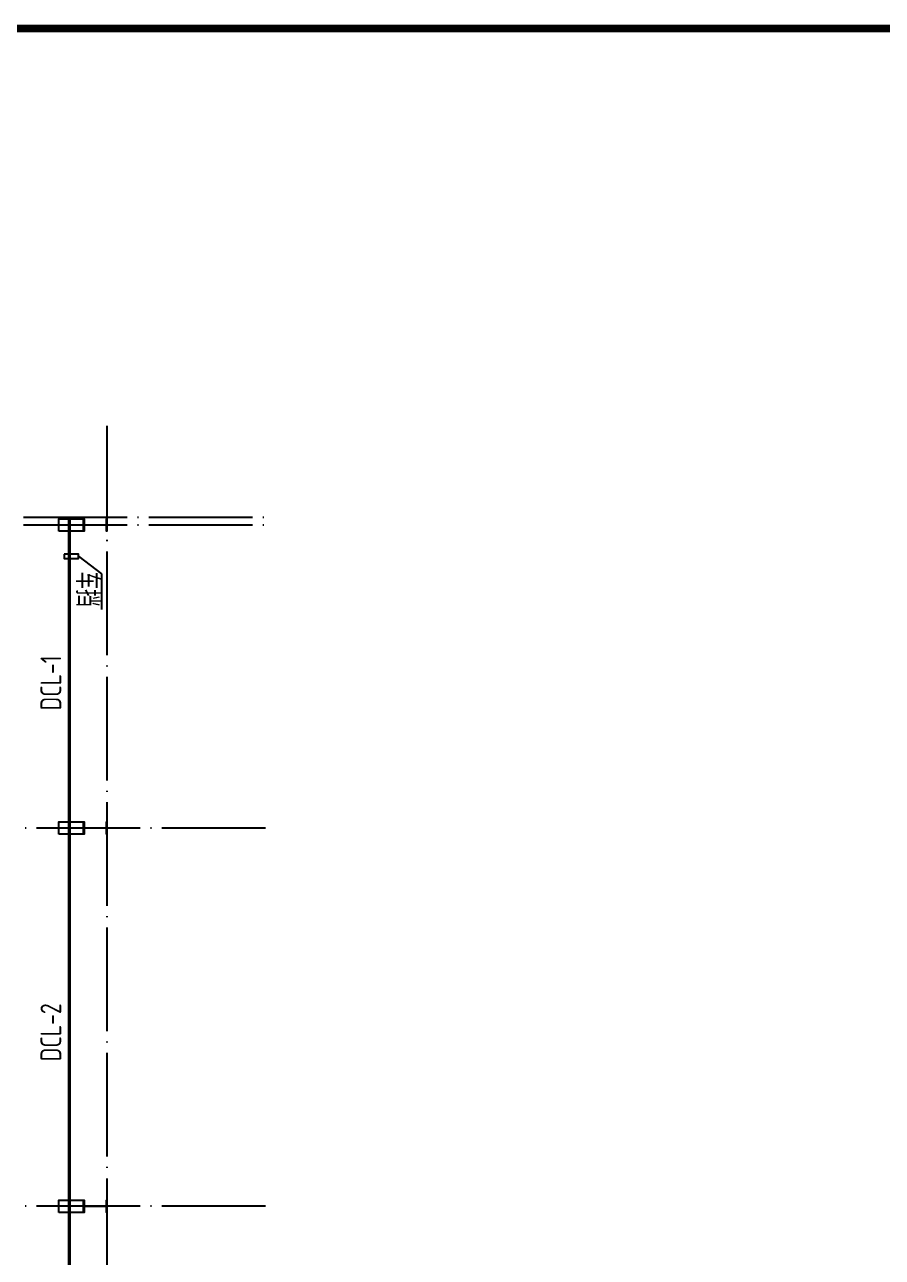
# Model space of a CAD drawing. Extents: x 69728788 to 149766163, y 20718153 to 43663798.
# Drawn here: x 74899459 to 74916014, y 21579594 to 21603384 of the extents above; entities that cross this region are included whole.
import ezdxf
from ezdxf.enums import TextEntityAlignment as Align

# ---------------------------------------------------------------- set-up
doc = ezdxf.new("R2010")
doc.units = 0
doc.header["$LTSCALE"] = 1000
doc.header["$MEASUREMENT"] = 0
doc.linetypes.add('8', pattern=[38, 30, -3, 2, -3])
doc.linetypes.add('DOTE', pattern=[2.42, 2, -0.2, 0.02, -0.2])
for name, color, linetype in [('DOTE', 251, 'DOTE'), ('PUB_TEXT', 7, 'CONTINUOUS'), ('PUB_TITLE', 4, 'CONTINUOUS'), ('R', 1, 'CONTINUOUS'), ('支撑', 4, 'CONTINUOUS'), ('轨道', 32, 'CONTINUOUS'), ('钢柱', 3, 'CONTINUOUS')]:
    doc.layers.add(name, color=color, linetype=linetype)
doc.layers.add('层1000', color=2, linetype='CONTINUOUS', lineweight=35)
doc.styles.add('TSSD_Rein', font='atssdeng.shx', dxfattribs={"width": 0.7, "bigfont": 'atssdchn.shx'})

msp = doc.modelspace()

# ---------------------------------------------------------------- linework, layer by layer
at = {"layer": 'DOTE', "color": 25, "linetype": 'DOTE'}
for p, q in [((74901046.8, 21595638.7), (74901046.8, 21563205.9)), ((74858297.1, 21593879.2), (74904107.6, 21593879.2)), ((74858297.1, 21593729.2), (74904107.6, 21593729.2)), ((74904107.6, 21587879.2), (74858297.1, 21587879.2)), ((74904107.6, 21580579.2), (74858297.1, 21580579.2))]:
    msp.add_line(p, q, dxfattribs=at)
at = {"layer": 'PUB_TITLE', "const_width": 150}
msp.add_lwpolyline([(74847218.9, 21543308.9), (74931068.9, 21543308.9), (74931068.9, 21603308.9), (74847218.9, 21603308.9)], close=True, dxfattribs=at)
at = {"layer": 'R'}
for p, q in [((74900506.2, 21593117.5), (74900945.6, 21592788.3)), ((74900945.6, 21592788.3), (74900945.6, 21592094.7))]:
    msp.add_line(p, q, dxfattribs=at)
msp.add_lwpolyline([(74900219.8, 21593167.2), (74900219.8, 21593078.4), (74900495.7, 21593078.4), (74900495.7, 21593167.2)], close=True, dxfattribs=at)
at = {"layer": '支撑', "linetype": '8', "ltscale": 100, "const_width": 60}
msp.add_lwpolyline([(74900323.1, 21566009.2), (74900321.8, 21593849.2)], dxfattribs=at)
at = {"layer": '轨道'}
for points in [[(74900121.8, 21593609.2), (74900121.8, 21593849.2), (74900596.8, 21593849.2), (74900596.8, 21593609.2)], [(74900121.8, 21587759.2), (74900121.8, 21587999.2), (74900596.8, 21587999.2), (74900596.8, 21587759.2)], [(74900121.8, 21580459.2), (74900121.8, 21580699.2), (74900596.8, 21580699.2), (74900596.8, 21580459.2)]]:
    msp.add_lwpolyline(points, close=True, dxfattribs=at)
at = {"layer": '钢柱'}
for points in [[(74901046.8, 21593849.2), (74901046.8, 21593609.2), (74901036.8, 21593609.2), (74901036.8, 21593726.2), (74900606.8, 21593726.2), (74900606.8, 21593609.2), (74900596.8, 21593609.2), (74900596.8, 21593849.2), (74900606.8, 21593849.2), (74900606.8, 21593732.2), (74901036.8, 21593732.2), (74901036.8, 21593849.2)], [(74901046.8, 21587999.2), (74901046.8, 21587759.2), (74901036.8, 21587759.2), (74901036.8, 21587876.2), (74900606.8, 21587876.2), (74900606.8, 21587759.2), (74900596.8, 21587759.2), (74900596.8, 21587999.2), (74900606.8, 21587999.2), (74900606.8, 21587882.2), (74901036.8, 21587882.2), (74901036.8, 21587999.2)], [(74901046.8, 21580699.2), (74901046.8, 21580459.2), (74901036.8, 21580459.2), (74901036.8, 21580576.2), (74900606.8, 21580576.2), (74900606.8, 21580459.2), (74900596.8, 21580459.2), (74900596.8, 21580699.2), (74900606.8, 21580699.2), (74900606.8, 21580582.2), (74901036.8, 21580582.2), (74901036.8, 21580699.2)]]:
    msp.add_lwpolyline(points, close=True, dxfattribs=at)

# ---------------------------------------------------------------- texts
at = {"layer": 'PUB_TEXT', "style": 'TSSD_Rein', "width": 0.8}
msp.add_text('车挡', height=450, rotation=270, dxfattribs=at).set_placement((74900674, 21592488.8, 6.9), align=Align.MIDDLE_CENTER)
at = {"layer": '层1000', "style": 'TSSD_Rein', "width": 0.8}
for s, p in [('DCL-1', (74900165.1, 21590148.8)), ('DCL-2', (74900165.1, 21583378.6))]:
    msp.add_text(s, height=400, rotation=90, dxfattribs=at).set_placement(p)

doc.saveas('drawing.dxf')
